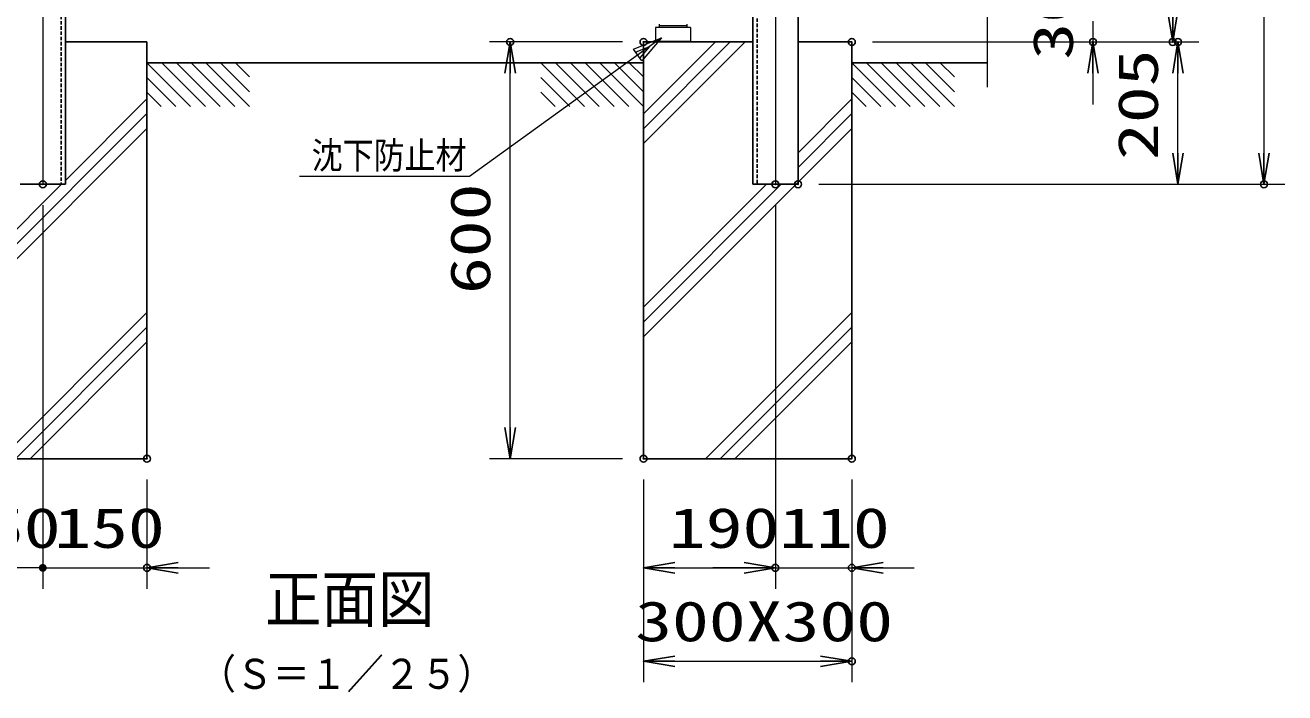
# Model space of a CAD drawing. Units: millimetres, scale not verified. Extents: x -5250 to 5250, y -3712 to 3712.
# Drawn here: x -3947 to -2133, y -671 to 291 of the extents above; entities that cross this region are included whole.
import ezdxf
from ezdxf.enums import TextEntityAlignment as Align

# ---------------------------------------------------------------- set-up
doc = ezdxf.new("R2010")
doc.units = ezdxf.units.MM
doc.header["$LTSCALE"] = 20
doc.header["$PDMODE"] = 32
doc.header["$PDSIZE"] = 10
doc.linetypes.add('USER1', pattern=[50.8, 31.75, -6.35, 6.35, -6.35])
doc.linetypes.add('USER2', pattern=[0.375, 0.25, -0.125])
for name, color, linetype, lineweight in [('0-2_D-STR-TXT', 7, 'Continuous', 13), ('0-3_D-STR1', 1, 'Continuous', 25), ('0-4_D-STR3', 3, 'Continuous', 13), ('0-5_D-BMK', 2, 'Continuous', 13), ('0-6_D-STR-DIM', 7, 'Continuous', 13), ('0-7_0', 7, 'Continuous', 25), ('0-9_D-BGD', 7, 'Continuous', 25), ('0-B_D-STR4', 7, 'Continuous', 25)]:
    doc.layers.add(name, color=color, linetype=linetype, lineweight=lineweight)
doc.layers.add('0-8_Defpoints', color=7, linetype='Continuous')
doc.styles.add('ＭＳ ゴシック', font='')
doc.styles.get('ＭＳ ゴシック').set_extended_font_data('MS Gothic')

# ---------------------------------------------------------------- blocks, each defined once
blk = doc.blocks.new('DARROWS')
at = {"layer": '0-7_0'}
blk.add_line((0, 0), (-19.982, 0), dxfattribs=at)
blk.add_lwpolyline([(-20, -3.333), (0, 0), (-20, 3.333)], dxfattribs=at)
blk = doc.blocks.new('_DotSmall')
at = {"layer": '0-7_0'}
for points in [[(0, 0), (-2.5, 0), (-2.48, 0.313)], [(0, 0), (-2.48, -0.313), (-2.5, 0)], [(0, 0), (-2.48, 0.313), (-2.421, 0.622)], [(0, 0), (-2.421, -0.622), (-2.48, -0.313)], [(0, 0), (-2.421, 0.622), (-2.324, 0.92)], [(0, 0), (-2.324, -0.92), (-2.421, -0.622)], [(0, 0), (-2.324, 0.92), (-2.191, 1.204)], [(0, 0), (-2.191, -1.204), (-2.324, -0.92)], [(0, 0), (-2.191, 1.204), (-2.023, 1.469)], [(0, 0), (-2.023, -1.469), (-2.191, -1.204)], [(0, 0), (-2.023, 1.469), (-1.822, 1.711)], [(0, 0), (-1.822, -1.711), (-2.023, -1.469)], [(0, 0), (-1.822, 1.711), (-1.594, 1.926)], [(0, 0), (-1.594, -1.926), (-1.822, -1.711)], [(0, 0), (-1.594, 1.926), (-1.34, 2.111)], [(0, 0), (-1.34, -2.111), (-1.594, -1.926)], [(0, 0), (-1.34, 2.111), (-1.064, 2.262)], [(0, 0), (-1.064, -2.262), (-1.34, -2.111)], [(0, 0), (-1.064, 2.262), (-0.773, 2.378)], [(0, 0), (-0.773, -2.378), (-1.064, -2.262)], [(0, 0), (-0.773, 2.378), (-0.468, 2.456)], [(0, 0), (-0.468, -2.456), (-0.773, -2.378)], [(0, 0), (-0.468, 2.456), (-0.157, 2.495)], [(0, 0), (-0.157, -2.495), (-0.468, -2.456)], [(0, 0), (-0.157, 2.495), (0.157, 2.495)], [(0, 0), (0.157, -2.495), (-0.157, -2.495)], [(0, 0), (0.157, 2.495), (0.468, 2.456)], [(0, 0), (0.468, 2.456), (0.773, 2.378)], [(0, 0), (0.773, 2.378), (1.064, 2.262)], [(0, 0), (1.064, 2.262), (1.34, 2.111)], [(0, 0), (1.34, 2.111), (1.594, 1.926)], [(0, 0), (1.594, 1.926), (1.822, 1.711)], [(0, 0), (1.822, 1.711), (2.023, 1.469)], [(0, 0), (2.023, 1.469), (2.191, 1.204)], [(0, 0), (2.191, 1.204), (2.324, 0.92)], [(0, 0), (2.324, 0.92), (2.421, 0.622)], [(0, 0), (2.421, 0.622), (2.48, 0.313)], [(0, 0), (2.48, 0.313), (2.5, 0)], [(0, 0), (0.468, -2.456), (0.157, -2.495)], [(0, 0), (0.773, -2.378), (0.468, -2.456)], [(0, 0), (1.064, -2.262), (0.773, -2.378)], [(0, 0), (1.34, -2.111), (1.064, -2.262)], [(0, 0), (1.594, -1.926), (1.34, -2.111)], [(0, 0), (1.822, -1.711), (1.594, -1.926)], [(0, 0), (2.023, -1.469), (1.822, -1.711)], [(0, 0), (2.191, -1.204), (2.023, -1.469)], [(0, 0), (2.324, -0.92), (2.191, -1.204)], [(0, 0), (2.421, -0.622), (2.324, -0.92)], [(0, 0), (2.48, -0.313), (2.421, -0.622)], [(0, 0), (2.5, 0), (2.48, -0.313)]]:
    blk.add_solid(points, dxfattribs=at)

msp = doc.modelspace()

# ---------------------------------------------------------------- linework, layer by layer
at = {"layer": '0-2_D-STR-TXT'}
for p, q in [((-3030.54, 272.09), (-3306.78, 72.77)), ((-3070.79, 256.16), (-3030.54, 272.09)), ((-3030.54, 272.09), (-3058.56, 239.09)), ((-3058.56, 239.09), (-3070.79, 256.16)), ((-3067.73, 251.89), (-3047.61, 259.86)), ((-3047.61, 259.86), (-3061.62, 243.36)), ((-3306.78, 72.77), (-3551.72, 72.77))]:
    msp.add_line(p, q, dxfattribs=at)
at = {"layer": '0-3_D-STR1', "linetype": 'USER2'}
for p, q in [((-3894.8, 1481.46), (-3894.8, 61.46)), ((-2892.8, 1417.86), (-2892.8, 61.46))]:
    msp.add_line(p, q, dxfattribs=at)
at = {"layer": '0-3_D-STR1'}
for p, q in [((-3888.8, 1481.46), (-3888.8, 61.46)), ((-2833.8, 1481.46), (-2833.8, 61.46)), ((-2898.8, 1417.86), (-2898.8, 61.46)), ((-3953.8, 61.46), (-3888.8, 61.46)), ((-2833.8, 61.46), (-2898.8, 61.46))]:
    msp.add_line(p, q, dxfattribs=at)
at = {"layer": '0-4_D-STR3'}
for p, q in [((-3033.8, 291.86), (-3033.8, 289.56)), ((-2993.8, 291.86), (-2993.8, 289.56)), ((-2988.8, 287.26), (-3038.8, 287.26)), ((-3038.8, 287.26), (-3038.8, 267.26)), ((-3033.8, 289.56), (-3033.8, 287.26)), ((-2993.8, 289.56), (-3033.8, 289.56)), ((-2993.8, 289.56), (-3033.8, 289.56)), ((-2993.8, 287.26), (-3033.8, 287.26)), ((-3018.5, 287.26), (-3029.1, 287.26)), ((-2998.5, 287.26), (-3009.1, 287.26)), ((-2993.8, 289.56), (-2993.8, 287.26)), ((-2988.8, 287.26), (-2988.8, 267.26)), ((-2988.8, 267.26), (-3038.8, 267.26))]:
    msp.add_line(p, q, dxfattribs=at)
at = {"layer": '0-5_D-BMK', "linetype": 'USER1'}
for p, q in [((-3921.3, 1485.92), (-3921.3, 61.46)), ((-2866.3, 1481.46), (-2866.3, 61.46))]:
    msp.add_line(p, q, dxfattribs=at)
at = {"layer": '0-5_D-BMK'}
msp.add_line((-2561.24, 341.46), (-2561.24, 201.46), dxfattribs=at)
at = {"layer": '0-6_D-STR-DIM'}
for p, q in [((-2162.8, 1436.46), (-2162.8, 106.46)), ((-2409.15, 296.46), (-2409.15, 266.46)), ((-3086.3, 266.46), (-3278.3, 266.46)), ((-2726.3, 266.46), (-2264.26, 266.46)), ((-2726.3, 266.46), (-2379.15, 266.46)), ((-2726.3, 266.46), (-2256.76, 266.46)), ((-3248.3, -288.54), (-3248.3, 221.46)), ((-2409.15, 221.46), (-2409.15, 176.46)), ((-2286.76, 106.46), (-2286.76, 221.46)), ((-2803.8, 61.46), (-2132.8, 61.46)), ((-2803.8, 61.46), (-2256.76, 61.46)), ((-3921.3, 31.46), (-3921.3, -520.66)), ((-3921.3, 31.46), (-3921.3, -520.66)), ((-2866.3, 31.46), (-2866.3, -520.66)), ((-2866.3, 31.46), (-2866.3, -520.66)), ((-3086.3, -333.54), (-3278.3, -333.54)), ((-3771.3, -363.54), (-3771.3, -520.66)), ((-3056.3, -363.54), (-3056.3, -655.15)), ((-3056.3, -363.54), (-3056.3, -520.66)), ((-2756.3, -363.54), (-2756.3, -655.15)), ((-2756.3, -363.54), (-2756.3, -520.66)), ((-3921.3, -490.66), (-4071.3, -490.66)), ((-3921.3, -490.66), (-3966.3, -490.66)), ((-3921.3, -490.66), (-3771.3, -490.66)), ((-3921.3, -490.66), (-3876.3, -490.66)), ((-3726.3, -490.66), (-3681.3, -490.66)), ((-3011.3, -490.66), (-2911.3, -490.66)), ((-2911.3, -490.66), (-2956.3, -490.66)), ((-2866.3, -490.66), (-2756.3, -490.66)), ((-2711.3, -490.66), (-2666.3, -490.66)), ((-3011.3, -625.15), (-2801.3, -625.15))]:
    msp.add_line(p, q, dxfattribs=at)
at = {"layer": '0-8_Defpoints'}
for p in [(-3248.3, 266.46), (-3056.3, 266.46), (-2756.3, 266.46), (-2409.15, 266.46), (-2294.26, 266.46), (-2286.76, 266.46), (-3921.3, 61.46), (-3921.3, 61.46), (-2866.3, 61.46), (-2833.8, 61.46), (-2833.8, 61.46), (-2162.8, 61.46), (-3771.3, -333.54), (-3056.3, -333.54), (-3056.3, -333.54), (-3056.3, -333.54), (-2756.3, -333.54), (-3771.3, -490.66), (-2866.3, -490.66), (-2756.3, -490.66), (-2756.3, -625.15)]:
    msp.add_point(p, dxfattribs=at)
at = {"layer": '0-9_D-BGD'}
for p, q in [((-3771.3, 236.46), (-3056.3, 236.46)), ((-3771.3, 236.46), (-3708.43, 173.59)), ((-3750.09, 236.46), (-3687.22, 173.59)), ((-3728.88, 236.46), (-3666.01, 173.59)), ((-3707.66, 236.46), (-3644.79, 173.59)), ((-3686.45, 236.46), (-3623.58, 173.59)), ((-3665.24, 236.46), (-3623.58, 194.8)), ((-3644.02, 236.46), (-3623.58, 216.02)), ((-3204.03, 236.46), (-3141.16, 173.59)), ((-3182.81, 236.46), (-3119.94, 173.59)), ((-3161.6, 236.46), (-3098.73, 173.59)), ((-3140.39, 236.46), (-3077.52, 173.59)), ((-3119.17, 236.46), (-3056.3, 173.59)), ((-3097.96, 236.46), (-3056.3, 194.8)), ((-3076.75, 236.46), (-3056.3, 216.02)), ((-2756.3, 236.46), (-2561.24, 236.46)), ((-2756.3, 236.46), (-2693.43, 173.59)), ((-2735.09, 236.46), (-2672.22, 173.59)), ((-2713.88, 236.46), (-2651, 173.59)), ((-2692.66, 236.46), (-2629.79, 173.59)), ((-2671.45, 236.46), (-2608.58, 173.59)), ((-2650.24, 236.46), (-2608.58, 194.8)), ((-2629.02, 236.46), (-2608.58, 216.02)), ((-3771.3, 215.25), (-3729.65, 173.59)), ((-3204.03, 215.25), (-3162.37, 173.59)), ((-2756.3, 215.25), (-2714.64, 173.59)), ((-3771.3, 194.04), (-3750.86, 173.59)), ((-3204.03, 194.04), (-3183.58, 173.59)), ((-2756.3, 194.04), (-2735.86, 173.59))]:
    msp.add_line(p, q, dxfattribs=at)
at = {"layer": '0-B_D-STR4'}
for p, q in [((-3771.3, 266.46), (-3888.8, 266.46)), ((-3771.3, 266.46), (-3771.3, -333.54)), ((-3056.3, 266.46), (-3056.3, -333.54)), ((-2898.8, 266.46), (-3056.3, 266.46)), ((-3056.3, 120.25), (-2910.09, 266.46)), ((-3056.3, 162.68), (-2952.52, 266.46)), ((-3056.3, 141.46), (-2931.3, 266.46)), ((-2756.3, 266.46), (-2833.8, 266.46)), ((-2756.3, 266.46), (-2756.3, -333.54)), ((-3888.8, 66.93), (-3771.3, 184.43)), ((-2833.8, 106.93), (-2756.3, 184.43)), ((-4071.3, -136.78), (-3771.3, 163.22)), ((-2833.8, 85.72), (-2756.3, 163.22)), ((-4071.3, -157.99), (-3771.3, 142.01)), ((-3056.3, -157.99), (-2756.3, 142.01)), ((-4071.3, -115.57), (-3894.27, 61.46)), ((-3056.3, -115.57), (-2879.27, 61.46)), ((-3056.3, -136.78), (-2858.06, 61.46)), ((-3981.98, -333.54), (-3771.3, -122.86)), ((-2966.98, -333.54), (-2756.3, -122.86)), ((-3960.76, -333.54), (-3771.3, -144.08)), ((-2945.76, -333.54), (-2756.3, -144.08)), ((-3939.55, -333.54), (-3771.3, -165.29)), ((-2924.55, -333.54), (-2756.3, -165.29)), ((-4071.3, -333.54), (-3771.3, -333.54)), ((-3056.3, -333.54), (-2756.3, -333.54))]:
    msp.add_line(p, q, dxfattribs=at)

# ---------------------------------------------------------------- block references
at = {"layer": '0-6_D-STR-DIM', "xscale": 2.25, "yscale": 2.25}
for name, p, rotation in [('DARROWS', (-2294.26, 266.46), 270), ('DARROWS', (-3248.3, 266.46), 90), ('DARROWS', (-2409.15, 266.46), 90), ('DARROWS', (-2286.76, 266.46), 90), ('DARROWS', (-2286.76, 61.46), 270), ('DARROWS', (-2162.8, 61.46), 270), ('DARROWS', (-3248.3, -333.54), 270), ('_DotSmall', (-3921.3, -490.66), 180), ('DARROWS', (-3771.3, -490.66), 180), ('DARROWS', (-3056.3, -490.66), 180), ('DARROWS', (-2756.3, -490.66), 180), ('DARROWS', (-3056.3, -625.15), 180)]:
    msp.add_blockref(name, p, dxfattribs=dict(at, rotation=rotation))
for name, p in [('_DotSmall', (-3921.3, -490.66)), ('DARROWS', (-2866.3, -490.66)), ('DARROWS', (-2866.3, -490.66)), ('DARROWS', (-2756.3, -625.15))]:
    msp.add_blockref(name, p, dxfattribs=at)

# ---------------------------------------------------------------- texts
at = {"layer": '0-2_D-STR-TXT', "style": 'ＭＳ ゴシック'}
for s, height, width, p in [('沈下防止材', 38.48, 0.85, (-3534.1, 72.33)), ('正面図', 66.28, 0.9, (-3601.3, -588.52)), ('（Ｓ＝１／２５）', 43.3, 0.9, (-3696.34, -677.85))]:
    msp.add_text(s, height=height, dxfattribs=dict(at, width=width)).set_placement(p, align=Align.BOTTOM_LEFT)
at = {"layer": '0-6_D-STR-DIM', "style": 'ＭＳ ゴシック', "width": 1.35}
for s, p in [('30', (-2420.55, 240.96)), ('205', (-2298.16, 96.46)), ('600', (-3259.69, -96.54))]:
    msp.add_text(s, height=57.77, rotation=90, dxfattribs=at).set_placement(p, align=Align.BOTTOM_LEFT)
for s, p in [('150', (-4054.8, -479.26)), ('150', (-3904.8, -479.26)), ('190', (-3019.8, -479.26)), ('110', (-2860.8, -479.26)), ('300X300', (-3068.3, -613.75))]:
    msp.add_text(s, height=57.77, dxfattribs=at).set_placement(p, align=Align.BOTTOM_LEFT)

doc.saveas('drawing.dxf')
